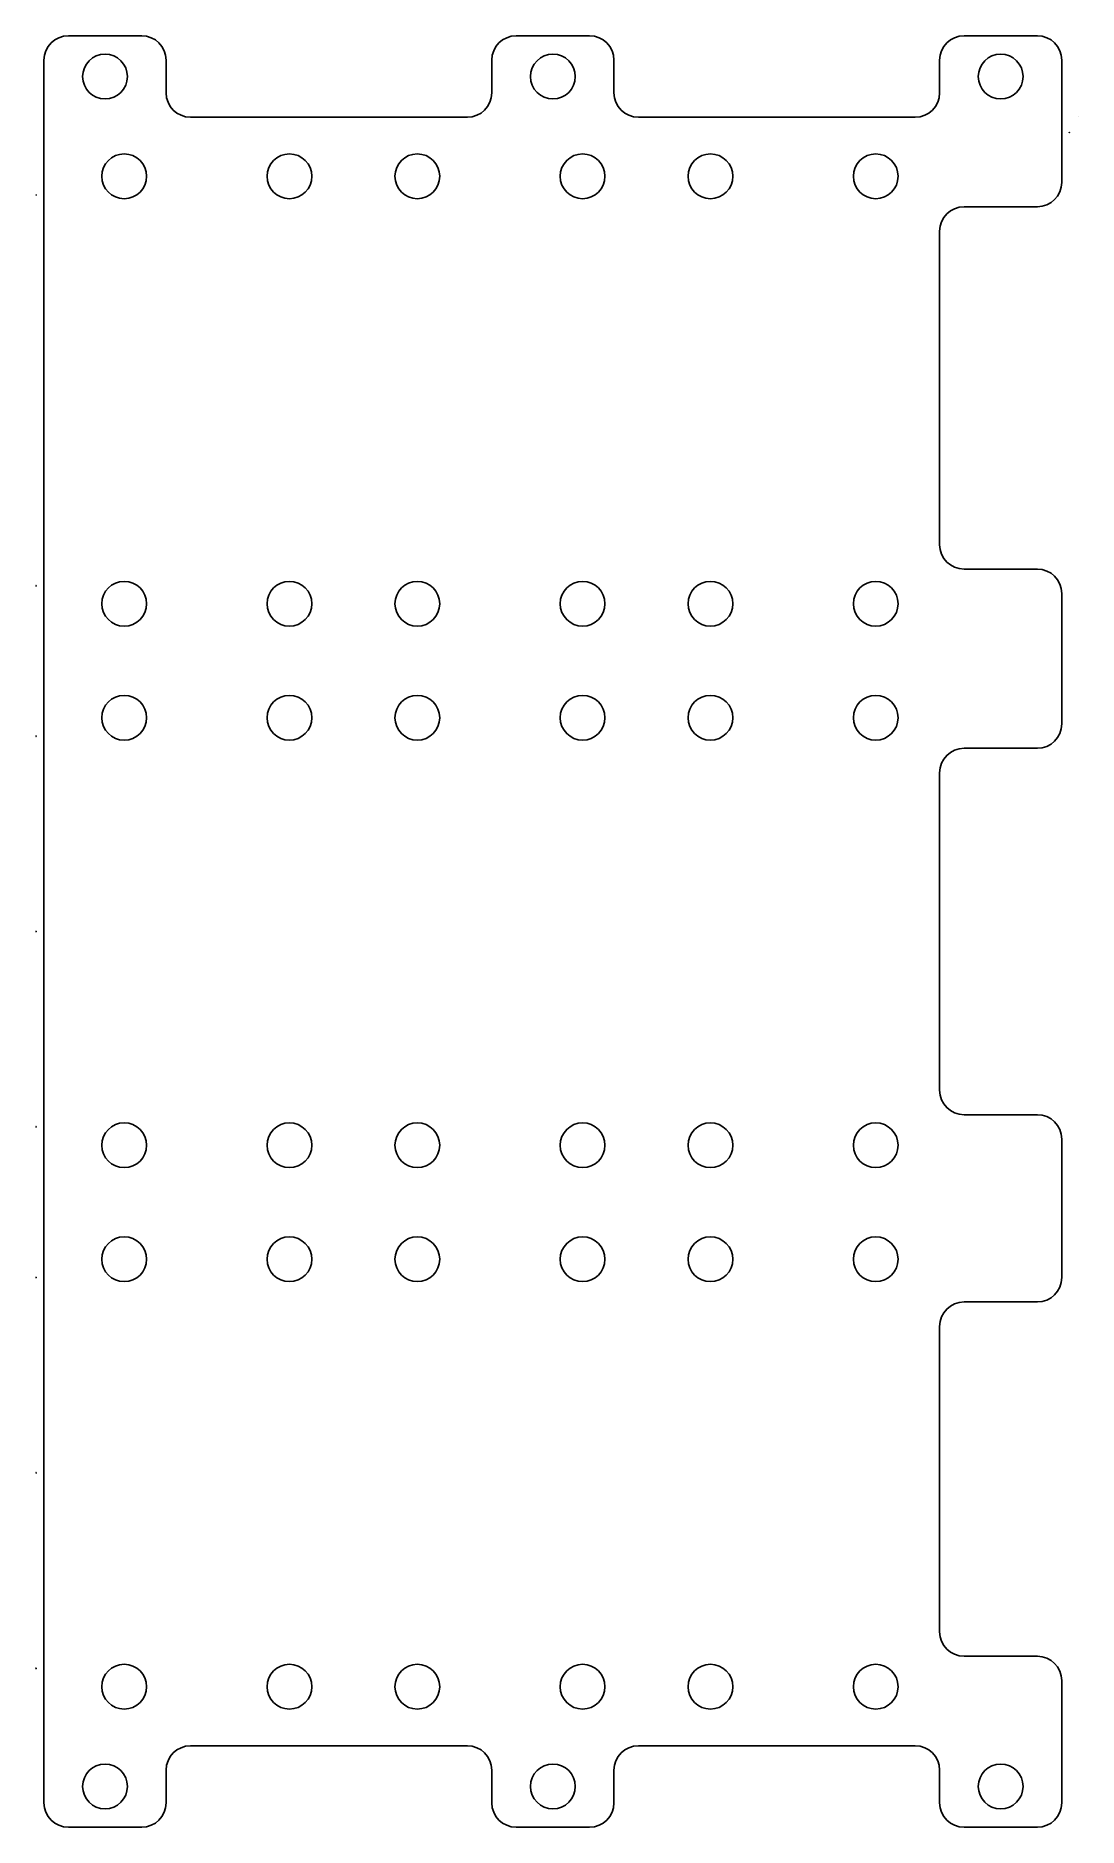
# Model space of a CAD drawing. Extents: x 55 to 183, y -110 to 110.
import ezdxf

# ---------------------------------------------------------------- set-up
doc = ezdxf.new("R2010")
doc.units = 0
doc.header["$LTSCALE"] = 10
for name, color, linetype in [('devices', 7, 'CONTINUOUS'), ('edge_cuts', 7, 'CONTINUOUS'), ('support_2mm_layer', 7, 'CONTINUOUS')]:
    doc.layers.add(name, color=color, linetype=linetype)

msp = doc.modelspace()

# ---------------------------------------------------------------- linework, layer by layer
at = {"layer": 'devices', "color": 7, "linetype": 'CONTINUOUS'}
for p, q in [((181.9, 98.1), (181.901, 98.1043)), ((181.901, 98.1087), (181.902, 98.1128)), ((181.901, 98.1043), (181.901, 98.1087)), ((181.902, 98.1128), (181.903, 98.1171)), ((181.903, 98.1171), (181.905, 98.1209)), ((181.905, 98.1209), (181.907, 98.125)), ((181.907, 98.125), (181.91, 98.1284)), ((181.91, 98.1284), (181.912, 98.1321)), ((181.912, 98.1321), (181.915, 98.135)), ((181.915, 98.135), (181.918, 98.1383)), ((181.918, 98.1383), (181.922, 98.1405)), ((181.922, 98.1405), (181.925, 98.1433)), ((181.925, 98.1433), (181.929, 98.1448)), ((181.929, 98.1448), (181.933, 98.147)), ((181.933, 98.147), (181.937, 98.1477)), ((181.937, 98.1477), (181.941, 98.1492)), ((181.941, 98.1492), (181.946, 98.1492)), ((181.946, 98.1492), (181.95, 98.15)), ((55, 90.5), (55.0171, 90.497)), ((55.0171, 90.403), (55, 90.4)), ((55.0171, 90.497), (55.0321, 90.4883)), ((55.0321, 90.4117), (55.0171, 90.403)), ((55.0321, 90.4883), (55.0433, 90.475)), ((55.0433, 90.425), (55.0321, 90.4117)), ((55.0433, 90.475), (55.0492, 90.4587)), ((55.0492, 90.4413), (55.0433, 90.425)), ((55.0492, 90.4587), (55.0492, 90.4413)), ((55, 42.5), (55.0171, 42.497)), ((55.0171, 42.403), (55, 42.4)), ((55.0171, 42.497), (55.0321, 42.4883)), ((55.0321, 42.4117), (55.0171, 42.403)), ((55.0321, 42.4883), (55.0433, 42.475)), ((55.0433, 42.425), (55.0321, 42.4117)), ((55.0433, 42.475), (55.0492, 42.4587)), ((55.0492, 42.4413), (55.0433, 42.425)), ((55.0492, 42.4587), (55.0492, 42.4413)), ((55, 24.05), (55.0171, 24.047)), ((55.0171, 23.953), (55, 23.95)), ((55.0171, 24.047), (55.0321, 24.0383)), ((55.0321, 23.9617), (55.0171, 23.953)), ((55.0321, 24.0383), (55.0433, 24.025)), ((55.0433, 23.975), (55.0321, 23.9617)), ((55.0433, 24.025), (55.0492, 24.0087)), ((55.0492, 23.9913), (55.0433, 23.975)), ((55.0492, 24.0087), (55.0492, 23.9913)), ((55, 0.05), (55.0171, 0.047)), ((55.0171, 0.047), (55.0321, 0.0383)), ((55.0321, 0.0383), (55.0433, 0.025)), ((55.0433, 0.025), (55.0492, 0.0087)), ((55.0492, 0.0087), (55.0492, -0.0087)), ((55.0171, -0.047), (55, -0.05)), ((55.0321, -0.0383), (55.0171, -0.047)), ((55.0433, -0.025), (55.0321, -0.0383)), ((55.0492, -0.0087), (55.0433, -0.025)), ((55, -23.95), (55.0171, -23.953)), ((55.0171, -24.047), (55, -24.05)), ((55.0171, -23.953), (55.0321, -23.9617)), ((55.0321, -24.0383), (55.0171, -24.047)), ((55.0321, -23.9617), (55.0433, -23.975)), ((55.0433, -24.025), (55.0321, -24.0383)), ((55.0433, -23.975), (55.0492, -23.9913)), ((55.0492, -24.0087), (55.0433, -24.025)), ((55.0492, -23.9913), (55.0492, -24.0087)), ((55, -42.45), (55.0171, -42.453)), ((55.0171, -42.547), (55, -42.55)), ((55.0171, -42.453), (55.0321, -42.4617)), ((55.0321, -42.5383), (55.0171, -42.547)), ((55.0321, -42.4617), (55.0433, -42.475)), ((55.0433, -42.525), (55.0321, -42.5383)), ((55.0433, -42.475), (55.0492, -42.4913)), ((55.0492, -42.5087), (55.0433, -42.525)), ((55.0492, -42.4913), (55.0492, -42.5087)), ((55, -66.45), (55.0171, -66.453)), ((55.0171, -66.547), (55, -66.55)), ((55.0171, -66.453), (55.0321, -66.4617)), ((55.0321, -66.5383), (55.0171, -66.547)), ((55.0321, -66.4617), (55.0433, -66.475)), ((55.0433, -66.525), (55.0321, -66.5383)), ((55.0433, -66.475), (55.0492, -66.4913)), ((55.0492, -66.5087), (55.0433, -66.525)), ((55.0492, -66.4913), (55.0492, -66.5087)), ((55, -90.45), (55.0171, -90.453)), ((55.0171, -90.547), (55, -90.55)), ((55.0171, -90.453), (55.0321, -90.4617)), ((55.0321, -90.5383), (55.0171, -90.547)), ((55.0321, -90.4617), (55.0433, -90.475)), ((55.0433, -90.525), (55.0321, -90.5383)), ((55.0433, -90.475), (55.0492, -90.4913)), ((55.0492, -90.5087), (55.0433, -90.525)), ((55.0492, -90.4913), (55.0492, -90.5087))]:
    msp.add_line(p, q, dxfattribs=at)
at = {"layer": 'edge_cuts', "color": 7, "linetype": 'CONTINUOUS'}
for p, q in [((183, 100.075), (183.006, 100.074)), ((183.006, 100.074), (183.013, 100.074))]:
    msp.add_line(p, q, dxfattribs=at)
at = {"layer": 'support_2mm_layer', "color": 5, "linetype": 'CONTINUOUS'}
for p, q in [((59, 110), (68, 110)), ((114, 110), (123, 110)), ((169, 110), (178, 110)), ((56, -107), (56, 107)), ((71, 107), (71, 103)), ((111, 107), (111, 103)), ((126, 107), (126, 103)), ((166, 107), (166, 103)), ((181, 92), (181, 107)), ((108, 100), (74, 100)), ((163, 100), (129, 100)), ((169, 89), (178, 89)), ((166, 86), (166, 47.5)), ((169, 44.5), (178, 44.5)), ((181, 41.5), (181, 25.5)), ((178, 22.5), (169, 22.5)), ((166, -19.5), (166, 19.5)), ((178, -22.5), (169, -22.5)), ((181, -25.5), (181, -42.5)), ((169, -45.5), (178, -45.5)), ((166, -48.5), (166, -86)), ((169, -89), (178, -89)), ((181, -92), (181, -107)), ((108, -100), (74, -100)), ((163, -100), (129, -100)), ((71, -107), (71, -103)), ((111, -107), (111, -103)), ((126, -107), (126, -103)), ((166, -107), (166, -103)), ((59, -110), (68, -110)), ((114, -110), (123, -110)), ((169, -110), (178, -110))]:
    msp.add_line(p, q, dxfattribs=at)
for centre in [(63.5, 105), (118.5, 105), (173.5, 105), (65.85, 92.75), (86.15, 92.75), (101.85, 92.75), (122.15, 92.75), (137.85, 92.75), (158.15, 92.75), (65.85, 40.25), (86.15, 40.25), (101.85, 40.25), (122.15, 40.25), (137.85, 40.25), (158.15, 40.25), (65.85, 26.25), (86.15, 26.25), (101.85, 26.25), (122.15, 26.25), (137.85, 26.25), (158.15, 26.25), (65.85, -26.25), (86.15, -26.25), (101.85, -26.25), (122.15, -26.25), (137.85, -26.25), (158.15, -26.25), (65.85, -40.25), (86.15, -40.25), (101.85, -40.25), (122.15, -40.25), (137.85, -40.25), (158.15, -40.25), (65.85, -92.75), (65.85, -92.75), (86.15, -92.75), (86.15, -92.75), (101.85, -92.75), (101.85, -92.75), (122.15, -92.75), (122.15, -92.75), (137.85, -92.75), (137.85, -92.75), (158.15, -92.75), (158.15, -92.75), (63.5, -105), (118.5, -105), (173.5, -105)]:
    msp.add_circle(centre, 2.75, dxfattribs=at)
for centre, start, end in [((59, 107), 90, 180), ((68, 107), 0, 90), ((114, 107), 90, 180), ((123, 107), 0, 90), ((169, 107), 90, 180), ((178, 107), 0, 90), ((74, 103), 180, 270), ((108, 103), 270, 0), ((129, 103), 180, 270), ((163, 103), 270, 0), ((178, 92), 270, 0), ((169, 86), 90, 180), ((169, 47.5), 180, 270), ((178, 41.5), 0, 90), ((178, 25.5), 270, 0), ((169, 19.5), 90, 180), ((169, -19.5), 180, 270), ((178, -25.5), 0, 90), ((178, -42.5), 270, 0), ((169, -48.5), 90, 180), ((169, -86), 180, 270), ((178, -92), 0, 90), ((74, -103), 90, 180), ((108, -103), 0, 90), ((129, -103), 90, 180), ((163, -103), 0, 90), ((59, -107), 180, 270), ((68, -107), 270, 0), ((114, -107), 180, 270), ((123, -107), 270, 0), ((169, -107), 180, 270), ((178, -107), 270, 0)]:
    msp.add_arc(centre, 3, start, end, dxfattribs=at)

doc.saveas('drawing.dxf')
